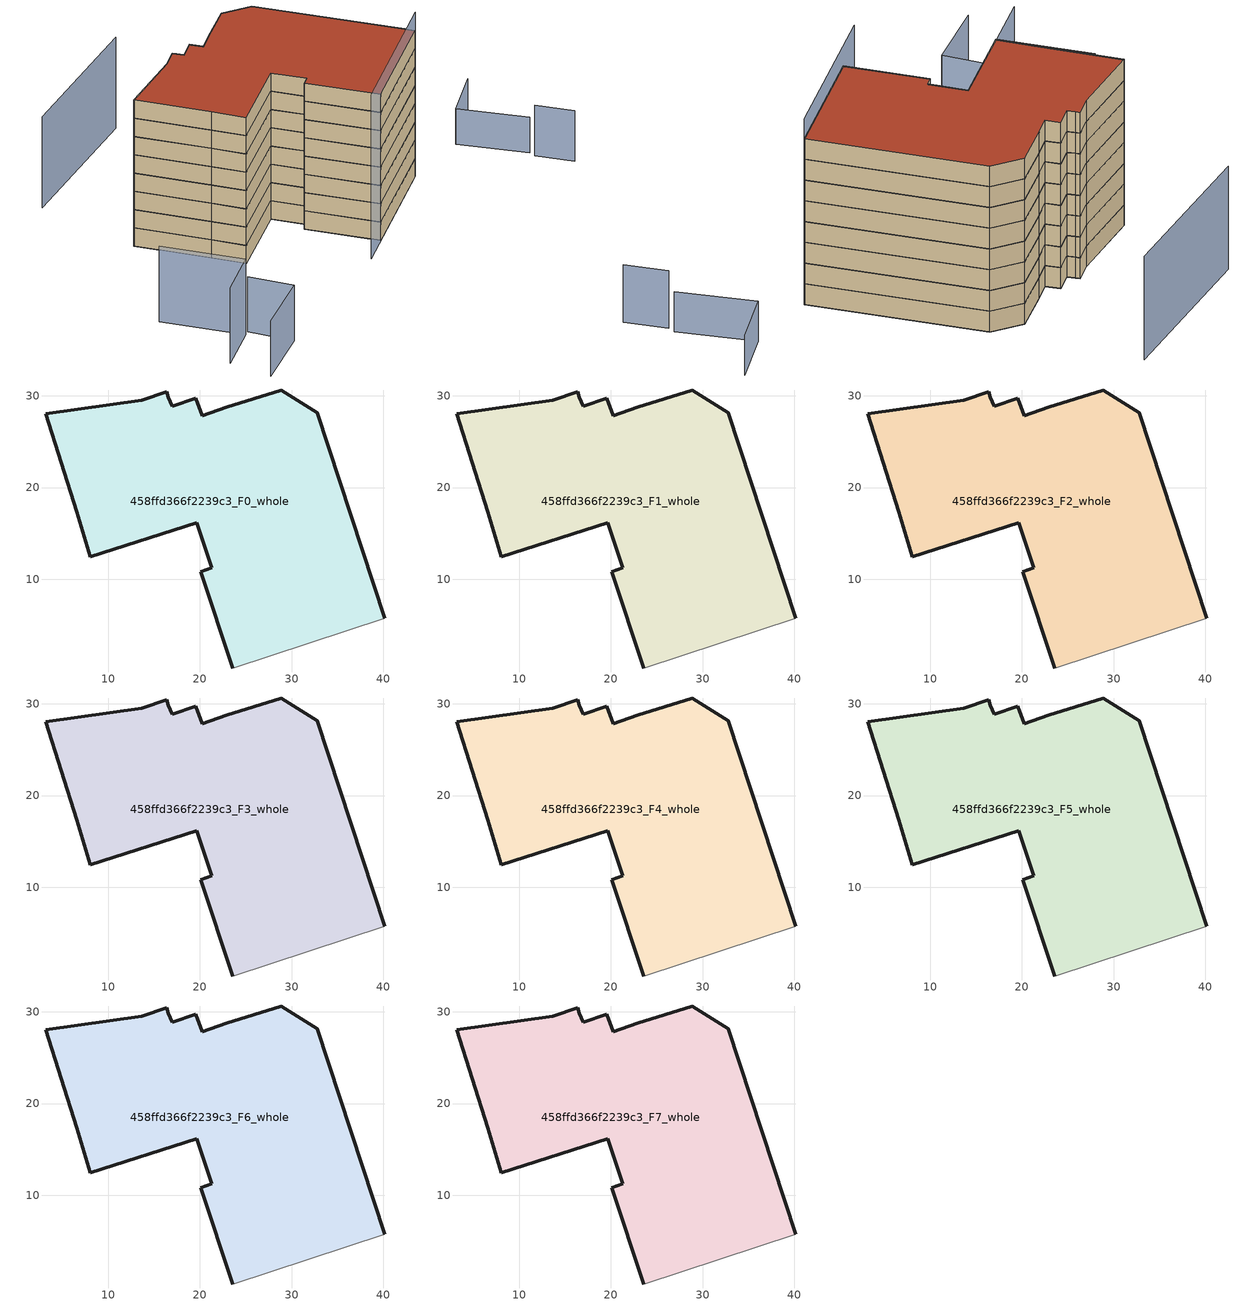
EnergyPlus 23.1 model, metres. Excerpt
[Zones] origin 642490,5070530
458ffd366f2239c3_F0_whole
 floor ground (EU_floor_Construction): 40.18,5.71 32.78,28.13 28.88,30.63 22.88,28.74 20.27,27.83 19.57,29.74 16.97,28.84 16.57,29.84 16.37,30.44 13.67,29.54 3.16,28.04 6.56,17.33 8.06,12.43 19.67,16.13 21.27,11.22 20.06,10.83 23.56,0.32 z0
 wall outside (EU_wall_Construction): 23.56,0.32 20.06,10.83 21.27,11.22 19.67,16.13 8.06,12.43 6.56,17.33 3.16,28.04 13.67,29.54 16.37,30.44 16.57,29.84 16.97,28.84 19.57,29.74 20.27,27.83 22.88,28.74 28.88,30.63 32.78,28.13 40.18,5.71 z0:3
 wall adiabatic (EU_wall_Construction): 40.18,5.71 23.56,0.32 z0:3
458ffd366f2239c3_F1_whole
 floor to 458ffd366f2239c3_F0_whole (EU_floor_Construction): 40.18,5.71 32.78,28.13 28.88,30.63 22.88,28.74 20.27,27.83 19.57,29.74 16.97,28.84 16.57,29.84 16.37,30.44 13.67,29.54 3.16,28.04 6.56,17.33 8.06,12.43 19.67,16.13 21.26,11.22 20.06,10.83 23.56,0.32 z3
 wall outside (EU_wall_Construction): 23.56,0.32 20.06,10.83 21.27,11.22 19.67,16.13 8.06,12.43 6.56,17.33 3.16,28.04 13.67,29.54 16.37,30.44 16.57,29.84 16.97,28.84 19.57,29.74 20.27,27.83 22.88,28.74 28.88,30.63 32.78,28.13 40.18,5.71 z3:6
 wall adiabatic (EU_wall_Construction): 40.18,5.71 23.56,0.32 z3:6
458ffd366f2239c3_F2_whole
 floor to 458ffd366f2239c3_F1_whole (EU_floor_Construction): 40.18,5.71 32.78,28.13 28.88,30.63 22.88,28.74 20.27,27.83 19.57,29.74 16.97,28.84 16.57,29.84 16.37,30.44 13.67,29.54 3.16,28.04 6.56,17.33 8.06,12.43 19.67,16.13 21.26,11.22 20.06,10.83 23.56,0.32 z6
 wall outside (EU_wall_Construction): 23.56,0.32 20.06,10.83 21.27,11.22 19.67,16.13 8.06,12.43 6.56,17.33 3.16,28.04 13.67,29.54 16.37,30.44 16.57,29.84 16.97,28.84 19.57,29.74 20.27,27.83 22.88,28.74 28.88,30.63 32.78,28.13 40.18,5.71 z6:9
 wall adiabatic (EU_wall_Construction): 40.18,5.71 23.56,0.32 z6:9
458ffd366f2239c3_F3_whole
 floor to 458ffd366f2239c3_F2_whole (EU_floor_Construction): 40.18,5.71 32.78,28.13 28.88,30.63 22.88,28.74 20.27,27.83 19.57,29.74 16.97,28.84 16.57,29.84 16.37,30.44 13.67,29.54 3.16,28.04 6.56,17.33 8.06,12.43 19.67,16.13 21.26,11.22 20.06,10.83 23.56,0.32 z9
 wall outside (EU_wall_Construction): 23.56,0.32 20.06,10.83 21.27,11.22 19.67,16.13 8.06,12.43 6.56,17.33 3.16,28.04 13.67,29.54 16.37,30.44 16.57,29.84 16.97,28.84 19.57,29.74 20.27,27.83 22.88,28.74 28.88,30.63 32.78,28.13 40.18,5.71 z9:12
 wall adiabatic (EU_wall_Construction): 40.18,5.71 23.56,0.32 z9:12
458ffd366f2239c3_F4_whole
 floor to 458ffd366f2239c3_F3_whole (EU_floor_Construction): 40.18,5.71 32.78,28.13 28.88,30.63 22.88,28.74 20.27,27.83 19.57,29.74 16.97,28.84 16.57,29.84 16.37,30.44 13.67,29.54 3.16,28.04 6.56,17.33 8.06,12.43 19.67,16.13 21.26,11.22 20.06,10.83 23.56,0.32 z12
 wall outside (EU_wall_Construction): 23.56,0.32 20.06,10.83 21.27,11.22 19.67,16.13 8.06,12.43 6.56,17.33 3.16,28.04 13.67,29.54 16.37,30.44 16.57,29.84 16.97,28.84 19.57,29.74 20.27,27.83 22.88,28.74 28.88,30.63 32.78,28.13 40.18,5.71 z12:15
 wall adiabatic (EU_wall_Construction): 40.18,5.71 23.56,0.32 z12:15
458ffd366f2239c3_F5_whole
 floor to 458ffd366f2239c3_F4_whole (EU_floor_Construction): 40.18,5.71 32.78,28.13 28.88,30.63 22.88,28.74 20.27,27.83 19.57,29.74 16.97,28.84 16.57,29.84 16.37,30.44 13.67,29.54 3.16,28.04 6.56,17.33 8.06,12.43 19.67,16.13 21.26,11.22 20.06,10.83 23.56,0.32 z15
 wall outside (EU_wall_Construction): 23.56,0.32 20.06,10.83 21.27,11.22 19.67,16.13 8.06,12.43 6.56,17.33 3.16,28.04 13.67,29.54 16.37,30.44 16.57,29.84 16.97,28.84 19.57,29.74 20.27,27.83 22.88,28.74 28.88,30.63 32.78,28.13 40.18,5.71 z15:18
 wall adiabatic (EU_wall_Construction): 40.18,5.71 23.56,0.32 z15:18
458ffd366f2239c3_F6_whole
 floor to 458ffd366f2239c3_F5_whole (EU_floor_Construction): 40.18,5.71 32.78,28.13 28.88,30.63 22.88,28.74 20.27,27.83 19.57,29.74 16.97,28.84 16.57,29.84 16.37,30.44 13.67,29.54 3.16,28.04 6.56,17.33 8.06,12.43 19.67,16.13 21.26,11.22 20.06,10.83 23.56,0.32 z18
 wall outside (EU_wall_Construction): 23.56,0.32 20.06,10.83 21.27,11.22 19.67,16.13 8.06,12.43 6.56,17.33 3.16,28.04 13.67,29.54 16.37,30.44 16.57,29.84 16.97,28.84 19.57,29.74 20.27,27.83 22.88,28.74 28.88,30.63 32.78,28.13 40.18,5.71 z18:21
 wall adiabatic (EU_wall_Construction): 40.18,5.71 23.56,0.32 z18:21
458ffd366f2239c3_F7_whole
 floor to 458ffd366f2239c3_F6_whole (EU_floor_Construction): 40.18,5.71 32.78,28.13 28.88,30.63 22.88,28.74 20.27,27.83 19.57,29.74 16.97,28.84 16.57,29.84 16.37,30.44 13.67,29.54 3.16,28.04 6.56,17.33 8.06,12.43 19.67,16.13 21.26,11.22 20.06,10.83 23.56,0.32 z21
 wall outside (EU_wall_Construction): 23.56,0.32 20.06,10.83 21.27,11.22 19.67,16.13 8.06,12.43 6.56,17.33 3.16,28.04 13.67,29.54 16.37,30.44 16.57,29.84 16.97,28.84 19.57,29.74 20.27,27.83 22.88,28.74 28.88,30.63 32.78,28.13 40.18,5.71 z21:24
 wall adiabatic (EU_wall_Construction): 40.18,5.71 23.56,0.32 z21:24
 roof outside (EU_roof_Construction): 32.78,28.13 40.18,5.71 23.56,0.32 20.06,10.83 21.27,11.22 19.67,16.13 8.06,12.43 6.56,17.33 3.16,28.04 13.67,29.54 16.37,30.44 16.57,29.84 16.97,28.84 19.57,29.74 20.27,27.83 22.88,28.74 28.88,30.63 z24
shading: -11.31,14.08 -7.46,2.13 / -7.46,2.13 -14.84,-0.25 z0:12.4; 18.84,-1.22 40.22,5.73 z0:26.9; -6.7,2.34 -4.96,-4.28 / -4.96,-4.28 -14.48,-6.78 z0:9.1; 27.48,47.35 4.48,44.26 z0:14.9; 55.89,-10.5 53.96,-5.07 z0:8.3; 54.27,-4.05 50.37,5.76 / 50.37,5.76 57.79,8.71 z0:5.8
[Building]
EU S2 Campaign: North Axis=0; Terrain=City; Solar Distribution=FullExterior
[Site:Location]
Lyon-Bron: Latitude=45.75; Longitude=5; Time Zone=1; Elevation=198
[SizingPeriod:WeatherFileDays]
AnnualSizingPeriod: Begin Month=1; Begin Day of Month=1; End Month=12; End Day of Month=31; Day of Week for Start Day=Monday; Use Weather File Daylight Saving Period=No; Use Weather File Rain and Snow Indicators=No
[MATERIAL]
EU_InternalMass_Material: Roughness=MediumRough; Thickness=0.1; Conductivity=1; Density=1800; Specific Heat=900; Thermal Absorptance=0.9; Solar Absorptance=0.7; Visible Absorptance=0.7
[MATERIAL:NOMASS] Roughness=MediumRough; Thermal Absorptance=0.9; Solar Absorptance=0.7; Visible Absorptance=0.7
Name | Thermal Resistance
EU_wall_NoMass | 1.97775
EU_roof_NoMass | 1.81626
EU_floor_NoMass | 1.84812
[CONSTRUCTION]
EU_wall_Construction: EU_wall_NoMass
EU_roof_Construction: EU_roof_NoMass
EU_floor_Construction: EU_floor_NoMass
EU_InternalMass_Construction: EU_InternalMass_Material
[ZONE] Type=1; Multiplier=1; Ceiling Height=autocalculate; Floor Area=autocalculate; Part of Total Floor Area=Yes
Name | Volume
458ffd366f2239c3_F0_whole | 1937.98
458ffd366f2239c3_F1_whole; 458ffd366f2239c3_F2_whole; 458ffd366f2239c3_F3_whole; 458ffd366f2239c3_F4_whole; 458ffd366f2239c3_F5_whole; 458ffd366f2239c3_F6_whole; 458ffd366f2239c3_F7_whole | 1937.99
[INTERNALMASS] Construction=EU_InternalMass_Construction; Surface Area=645.995
Name | Zone or ZoneList
458ffd366f2239c3_F0_whole_EU_InternalMass | 458ffd366f2239c3_F0_whole
458ffd366f2239c3_F1_whole_EU_InternalMass | 458ffd366f2239c3_F1_whole
458ffd366f2239c3_F2_whole_EU_InternalMass | 458ffd366f2239c3_F2_whole
458ffd366f2239c3_F3_whole_EU_InternalMass | 458ffd366f2239c3_F3_whole
458ffd366f2239c3_F4_whole_EU_InternalMass | 458ffd366f2239c3_F4_whole
458ffd366f2239c3_F5_whole_EU_InternalMass | 458ffd366f2239c3_F5_whole
458ffd366f2239c3_F6_whole_EU_InternalMass | 458ffd366f2239c3_F6_whole
458ffd366f2239c3_F7_whole_EU_InternalMass | 458ffd366f2239c3_F7_whole
[OTHEREQUIPMENT] Fuel Type=Electricity; Design Level Calculation Method=Watts/Area; Power per Zone Floor Area=1; Fraction Latent=0; Fraction Radiant=0; Fraction Lost=0; Carbon Dioxide Generation Rate=0; EndUse Subcategory=EU_Step8_InternalGains
Name | Zone or ZoneList or Space or SpaceList | Schedule
EU_Step8_InternalGain_458ffd366f2239c3_F0_whole_f000 | 458ffd366f2239c3_F0_whole | EU_Step8_GainSchedule_458ffd366f2239c3_F0_whole_f000
EU_Step8_InternalGain_458ffd366f2239c3_F1_whole_f000 | 458ffd366f2239c3_F1_whole | EU_Step8_GainSchedule_458ffd366f2239c3_F1_whole_f000
EU_Step8_InternalGain_458ffd366f2239c3_F2_whole_f000 | 458ffd366f2239c3_F2_whole | EU_Step8_GainSchedule_458ffd366f2239c3_F2_whole_f000
EU_Step8_InternalGain_458ffd366f2239c3_F3_whole_f000 | 458ffd366f2239c3_F3_whole | EU_Step8_GainSchedule_458ffd366f2239c3_F3_whole_f000
EU_Step8_InternalGain_458ffd366f2239c3_F4_whole_f000 | 458ffd366f2239c3_F4_whole | EU_Step8_GainSchedule_458ffd366f2239c3_F4_whole_f000
EU_Step8_InternalGain_458ffd366f2239c3_F5_whole_f000 | 458ffd366f2239c3_F5_whole | EU_Step8_GainSchedule_458ffd366f2239c3_F5_whole_f000
EU_Step8_InternalGain_458ffd366f2239c3_F6_whole_f000 | 458ffd366f2239c3_F6_whole | EU_Step8_GainSchedule_458ffd366f2239c3_F6_whole_f000
EU_Step8_InternalGain_458ffd366f2239c3_F7_whole_f000 | 458ffd366f2239c3_F7_whole | EU_Step8_GainSchedule_458ffd366f2239c3_F7_whole_f000
[ZONEVENTILATION:DESIGNFLOWRATE] Schedule=EU_AlwaysOn; Design Flow Rate Calculation Method=AirChanges/Hour; Air Changes per Hour=0.759424; Ventilation Type=Natural; Fan Pressure Rise=0; Fan Total Efficiency=1; Constant Term Coefficient=1; Temperature Term Coefficient=0; Velocity Term Coefficient=0; Velocity Squared Term Coefficient=0; Minimum Indoor Temperature=-100; Maximum Indoor Temperature=100; Delta Temperature=-100; Minimum Outdoor Temperature=-100; Maximum Outdoor Temperature=100; Maximum Wind Speed=40
Name | Zone or ZoneList or Space or SpaceList
EU_ConstantAir_458ffd366f2239c3_F0_whole | 458ffd366f2239c3_F0_whole
EU_ConstantAir_458ffd366f2239c3_F1_whole | 458ffd366f2239c3_F1_whole
EU_ConstantAir_458ffd366f2239c3_F2_whole | 458ffd366f2239c3_F2_whole
EU_ConstantAir_458ffd366f2239c3_F3_whole | 458ffd366f2239c3_F3_whole
EU_ConstantAir_458ffd366f2239c3_F4_whole | 458ffd366f2239c3_F4_whole
EU_ConstantAir_458ffd366f2239c3_F5_whole | 458ffd366f2239c3_F5_whole
EU_ConstantAir_458ffd366f2239c3_F6_whole | 458ffd366f2239c3_F6_whole
EU_ConstantAir_458ffd366f2239c3_F7_whole | 458ffd366f2239c3_F7_whole
[HVACTEMPLATE:THERMOSTAT] Constant Heating Setpoint=20; Constant Cooling Setpoint=50
EU_HeatOnly_458ffd366f2239c3_F0_whole; EU_HeatOnly_458ffd366f2239c3_F1_whole; EU_HeatOnly_458ffd366f2239c3_F2_whole; EU_HeatOnly_458ffd366f2239c3_F3_whole; EU_HeatOnly_458ffd366f2239c3_F4_whole; EU_HeatOnly_458ffd366f2239c3_F5_whole; EU_HeatOnly_458ffd366f2239c3_F6_whole; EU_HeatOnly_458ffd366f2239c3_F7_whole
[HVACTEMPLATE:ZONE:IDEALLOADSAIRSYSTEM] System Availability Schedule=EU_AlwaysOn; Maximum Heating Supply Air Temperature=50; Minimum Cooling Supply Air Temperature=13; Maximum Heating Supply Air Humidity Ratio=0.0156; Minimum Cooling Supply Air Humidity Ratio=0.0077; Heating Limit=NoLimit; Cooling Limit=NoLimit; Heating Availability Schedule=EU_AlwaysOn; Cooling Availability Schedule=EU_CoolingOff; Dehumidification Control Type=ConstantSensibleHeatRatio; Cooling Sensible Heat Ratio=0.7; Dehumidification Setpoint=60; Humidification Control Type=None; Humidification Setpoint=30; Outdoor Air Method=None; Outdoor Air Flow Rate per Person=0.00944; Outdoor Air Flow Rate per Zone Floor Area=0; Outdoor Air Flow Rate per Zone=0; Demand Controlled Ventilation Type=None; Outdoor Air Economizer Type=NoEconomizer; Heat Recovery Type=None; Sensible Heat Recovery Effectiveness=0.7; Latent Heat Recovery Effectiveness=0.65
Name | Template Thermostat
458ffd366f2239c3_F0_whole | EU_HeatOnly_458ffd366f2239c3_F0_whole
458ffd366f2239c3_F1_whole | EU_HeatOnly_458ffd366f2239c3_F1_whole
458ffd366f2239c3_F2_whole | EU_HeatOnly_458ffd366f2239c3_F2_whole
458ffd366f2239c3_F3_whole | EU_HeatOnly_458ffd366f2239c3_F3_whole
458ffd366f2239c3_F4_whole | EU_HeatOnly_458ffd366f2239c3_F4_whole
458ffd366f2239c3_F5_whole | EU_HeatOnly_458ffd366f2239c3_F5_whole
458ffd366f2239c3_F6_whole | EU_HeatOnly_458ffd366f2239c3_F6_whole
458ffd366f2239c3_F7_whole | EU_HeatOnly_458ffd366f2239c3_F7_whole
[SIZING:ZONE] Zone Cooling Design Supply Air Temperature Input Method=SupplyAirTemperature; Zone Cooling Design Supply Air Temperature=13; Zone Heating Design Supply Air Temperature Input Method=SupplyAirTemperature; Zone Heating Design Supply Air Temperature=50; Zone Cooling Design Supply Air Humidity Ratio=0.008; Zone Heating Design Supply Air Humidity Ratio=0.008; Cooling Design Air Flow Method=DesignDay; Cooling Design Air Flow Rate=0; Cooling Minimum Air Flow per Zone Floor Area=0.000762; Cooling Minimum Air Flow=0; Cooling Minimum Air Flow Fraction=0.2; Heating Design Air Flow Method=DesignDay; Heating Design Air Flow Rate=0; Heating Maximum Air Flow per Zone Floor Area=0.002032; Heating Maximum Air Flow=0.141576; Heating Maximum Air Flow Fraction=0.3; Account for Dedicated Outdoor Air System=No; Dedicated Outdoor Air System Control Strategy=NeutralSupplyAir; Dedicated Outdoor Air Low Setpoint Temperature for Design=autosize; Dedicated Outdoor Air High Setpoint Temperature for Design=autosize; Zone Load Sizing Method=Sensible Load Only No Latent Load; Zone Latent Cooling Design Supply Air Humidity Ratio Input Method=HumidityRatioDifference; Zone Cooling Design Supply Air Humidity Ratio Difference=0.005; Zone Latent Heating Design Supply Air Humidity Ratio Input Method=HumidityRatioDifference; Zone Humidification Design Supply Air Humidity Ratio Difference=0.005
458ffd366f2239c3_F0_whole; 458ffd366f2239c3_F1_whole; 458ffd366f2239c3_F2_whole; 458ffd366f2239c3_F3_whole; 458ffd366f2239c3_F4_whole; 458ffd366f2239c3_F5_whole; 458ffd366f2239c3_F6_whole; 458ffd366f2239c3_F7_whole
[SCHEDULE:CONSTANT]
Name | Hourly Value
EU_AlwaysOn | 1
EU_CoolingOff | 0
[SCHEDULE:FILE] Column Number=1; Rows to Skip at Top=0; Number of Hours of Data=8760; Column Separator=Comma; Interpolate to Timestep=No; Minutes per Item=60; Adjust Schedule for Daylight Savings=Yes
Name | File
EU_Step8_GainSchedule_458ffd366f2239c3_F0_whole_f000 | ../../schedules/458ffd366f2239c3/458ffd366f2239c3_F0_whole_f000_gain.csv
EU_Step8_GainSchedule_458ffd366f2239c3_F1_whole_f000 | ../../schedules/458ffd366f2239c3/458ffd366f2239c3_F1_whole_f000_gain.csv
EU_Step8_GainSchedule_458ffd366f2239c3_F2_whole_f000 | ../../schedules/458ffd366f2239c3/458ffd366f2239c3_F2_whole_f000_gain.csv
EU_Step8_GainSchedule_458ffd366f2239c3_F3_whole_f000 | ../../schedules/458ffd366f2239c3/458ffd366f2239c3_F3_whole_f000_gain.csv
EU_Step8_GainSchedule_458ffd366f2239c3_F4_whole_f000 | ../../schedules/458ffd366f2239c3/458ffd366f2239c3_F4_whole_f000_gain.csv
EU_Step8_GainSchedule_458ffd366f2239c3_F5_whole_f000 | ../../schedules/458ffd366f2239c3/458ffd366f2239c3_F5_whole_f000_gain.csv
EU_Step8_GainSchedule_458ffd366f2239c3_F6_whole_f000 | ../../schedules/458ffd366f2239c3/458ffd366f2239c3_F6_whole_f000_gain.csv
EU_Step8_GainSchedule_458ffd366f2239c3_F7_whole_f000 | ../../schedules/458ffd366f2239c3/458ffd366f2239c3_F7_whole_f000_gain.csv
